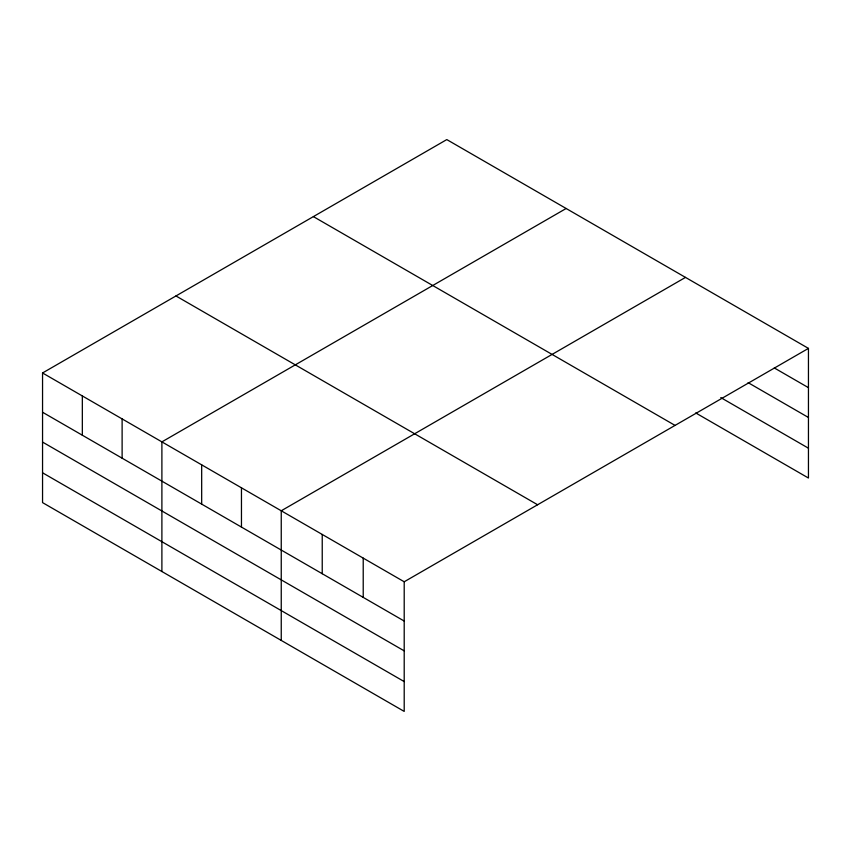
<?xml version="1.0" encoding="UTF-8"?>
<svg xmlns="http://www.w3.org/2000/svg" width="851" height="851" viewBox="0 0 851 851"><rect width="100%" height="100%" fill="white"/><g stroke="black" fill="none" stroke-linecap="round" stroke-linejoin="round"><path stroke-width="1.28" d="M42.55 372.972L404.204 581.776L404.204 711.415L42.55 502.611L42.55 372.972L446.796 139.585L808.45 348.389L808.45 478.028L695.735 412.948M566.138 208.495L161.892 441.882L161.892 571.521M685.491 277.394L281.245 510.781L281.245 640.42M404.204 581.776L808.45 348.389M774.293 367.94L808.45 387.662M748.103 382.642L808.45 417.479M720.786 397.587L808.45 448.2M313.391 216.611L675.045 425.404M175.955 295.957L537.609 504.76M42.55 412.246L404.204 621.049M42.55 442.073L404.204 650.866M42.55 472.794L404.204 681.587M363.217 558.118L363.217 597.381M322.231 534.449L322.231 573.723M241.461 487.814L241.461 527.088M201.676 464.848L201.676 504.122M122.118 418.915L122.118 458.189M82.334 395.949L82.334 435.223"/></g></svg>
